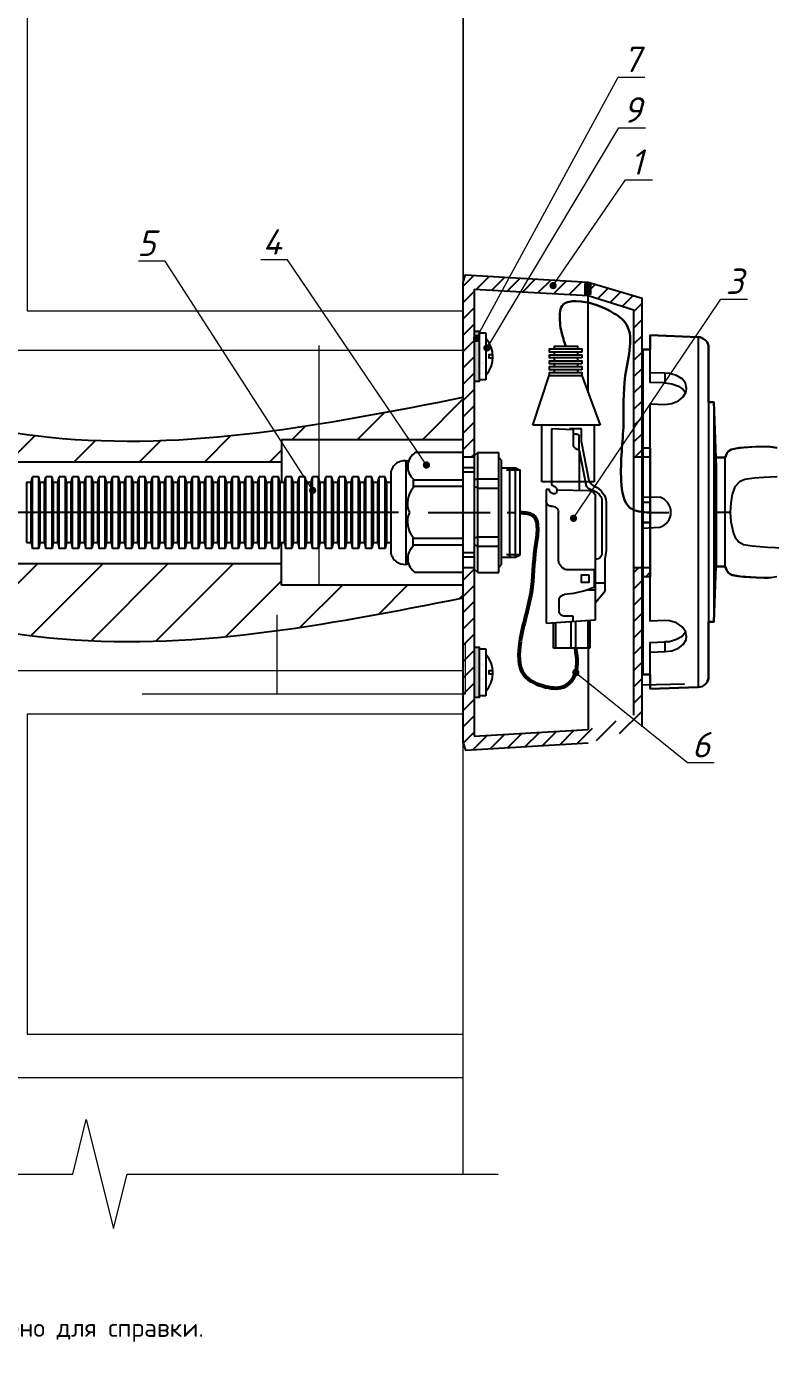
# Model space of a CAD drawing. Header units: millimetres. Extents: x -25459 to 1045457, y -66278 to 462905.
# Drawn here: x 831228 to 841458, y 1470 to 19969 of the extents above; entities that cross this region are included whole.
import ezdxf
from ezdxf import colors
from ezdxf.entities.mleader import LeaderData, LeaderLine
from ezdxf.math import Vec2, Vec3

# ---------------------------------------------------------------- set-up
doc = ezdxf.new("R2010")
doc.units = ezdxf.units.MM
doc.linetypes.add('K5LT_BASIC', pattern=[0])
doc.linetypes.add('K5LT_THIN_INCLUDED_TO_HATCHING', pattern=[0])
doc.layers.add('PDF _Геометрия', color=7, linetype='Continuous')
doc.styles.add('ISOCPEUR', font='isocpeui.ttf', dxfattribs={"height": 250})
doc.styles.add('KOSTY_STYLE', font='isocpeur.ttf')
doc.styles.add('ГОСТ', font='isocpeui.ttf', dxfattribs={"height": 3})
doc.dimstyles.new('ГОСТ', dxfattribs={"dimtxt": 2.5, "dimasz": 2.5, "dimexe": 1.25, "dimexo": 0, "dimgap": 1, "dimtad": 1, "dimtxsty": 'ГОСТ', "dimblk": 'ARCHTICK', "dimcen": 2.5, "dimaunit": 1, "dimadec": 3, "dimazin": 0, "dimtfac": 1, "dimtmove": 0, "dimatfit": 3, "dimldrblk": 'DOTSMALL', "dimfxl": 1, "dimlwd": 13, "dimlwe": 13, "dimarcsym": 0})
pattern_1 = [(45, (733315, 189322.04), (-449.0128, 449.0128), [])]
pattern_2 = [(45, (821772.57, 13291.06), (-112.2532, 112.2532), [])]

# ---------------------------------------------------------------- blocks, each defined once
blk = doc.blocks.new('кирпичная стена')
at = {"linetype": 'K5LT_BASIC', "lineweight": 18}
for p, q in [((130, 309.24), (130, -7.84)), ((130, 95.24), (130, 263.87)), ((130, 95.24), (130, 263.87)), ((130, 107.24), (130, 195.24)), ((130, 106.16), (130, 194.16)), ((250, 194.16), (250, 106.16)), ((250, 106.16), (130, 106.16)), ((130, 7.24), (130, 95.24)), ((130, 95.24), (380, 95.24)), ((130, 78.08), (130, 95.24)), ((130, 6.16), (130, 94.16)), ((130, 7.24), (130, 15.43)), ((130, -6.76), (130, 7.24)), ((130, -6.76), (130, 7.24)), ((380, 7.24), (130, 7.24)), ((130, -131.23), (130, -4.76)), ((130, -4.76), (250, -4.76)), ((250, -4.76), (250, -92.76)), ((250, -92.76), (130, -92.76)), ((130, -131.23), (130, -104.76)), ((130, -104.76), (380, -104.76))]:
    blk.add_line(p, q, dxfattribs=at)
at = {"linetype": 'K5LT_THIN_INCLUDED_TO_HATCHING', "lineweight": 9}
for p, q in [((233.75, -116.23), (226.25, -146.23)), ((237.5, -131.23), (233.75, -116.23)), ((222.5, -131.23), (120.39, -131.23)), ((226.25, -146.23), (222.5, -131.23)), ((405, -131.23), (237.5, -131.23))]:
    blk.add_line(p, q, dxfattribs=at)
blk = doc.blocks.new('_ARCHTICK')
at = {"color": 0, "linetype": 'ByBlock', "const_width": 0.15}
blk.add_lwpolyline([(-0.5, -0.5), (0.5, 0.5)], dxfattribs=at)
blk = doc.blocks.new('*D35')
at = {"color": 0, "lineweight": 13, "transparency": 16777216}
for p, q in [((835251, 14291), (835251, 15586)), ((835945, 14291), (835249, 14291)), ((835251, 12291), (835251, 14291)), ((835945, 12291), (835249, 12291))]:
    blk.add_line(p, q, dxfattribs=at)
at = {"layer": 'Defpoints', "color": 0, "transparency": 16777216}
for p in [(835251, 14291), (835950, 14291), (835950, 12291)]:
    blk.add_point(p, dxfattribs=at)
at = {"color": 0, "lineweight": 13, "transparency": 16777216, "xscale": 3, "yscale": 3, "zscale": 3}
for p, rotation in [((835251, 14291), 90), ((835251, 12291), 270)]:
    blk.add_blockref('_ARCHTICK', p, dxfattribs=dict(at, rotation=rotation))
at = {"color": 0, "lineweight": 13, "transparency": 16777216, "insert": (835248, 15582), "char_height": 3, "attachment_point": 5, "rotation": 90, "style": 'ГОСТ'}
blk.add_mtext('%%C40', dxfattribs=at)
blk = doc.blocks.new('_DotSmall')
at = {"color": 0, "linetype": 'ByBlock', "const_width": 0.5}
blk.add_lwpolyline([(-0.0625, 0, 1), (0.0625, 0, 1)], format="xyb", close=True, dxfattribs=at)
blk = doc.blocks.new('PLUF-8P8C-S-C6-SH')
for p, q in [((-5.22, -3.35), (-5.22, 0.17)), ((-5.22, 0.17), (-1.96, 0.17)), ((-2.99, -0.13), (2.99, 0.13)), ((-1.96, 0.17), (-1.95, -0.08)), ((2.99, 0.13), (2.99, -15.25)), ((-7.35, -14.19), (-5.22, -3.35)), ((-4.61, -5.69), (-4.61, -1.81)), ((-3.87, -1.31), (-2.99, -1.31)), ((-2.99, -0.13), (-2.99, -4.34)), ((-4.61, -5.69), (-6.55, -15.67)), ((-4.61, -5.69), (-4.61, -16.77)), ((-9.14, -52.39), (-9.14, -18.46)), ((1.54, -16.61), (-7.41, -16.83)), ((3.53, -16.58), (4.51, -16.58)), ((4.51, -16.58), (4.51, -53.35)), ((-12.09, -33.28), (-12.09, -20)), ((-10.88, -19.21), (-10.88, -33.94)), ((3.08, -21.17), (3.43, -21.17)), ((1.08, -36.07), (1.08, -22.81)), ((-11.76, -35.74), (-12.09, -33.28)), ((-11.76, -42.29), (-11.76, -35.74)), ((-8.81, -43.39), (-8.81, -38.67)), ((-8.81, -38.67), (-1.15, -38.67)), ((-11.76, -44.43), (-11.76, -42.29)), ((-11.76, -42.29), (-9.14, -42.29)), ((-6.98, -44.17), (-9.14, -44.17)), ((-9.14, -47.65), (-11.76, -44.43)), ((0.86, -50.46), (0.86, -46.39)), ((-2.91, -52.82), (-2.91, -51.39)), ((-2.91, -51.39), (-0.41, -51.39)), ((4.51, -53.35), (-9.14, -52.39)), ((-7.53, -52.5), (-7.53, -60.21)), ((-7.04, -60.21), (-7.04, -52.53)), ((-3.68, -60.21), (-3.68, -52.77)), ((-2.42, -60.21), (-2.42, -52.86)), ((1.86, -60.21), (1.86, -53.16)), ((2.42, -60.21), (2.42, -53.2)), ((-7.53, -60.21), (2.42, -60.21))]:
    blk.add_line(p, q)
blk.add_lwpolyline([(-7.38, -40.12), (-5.2, -40.12), (-5.2, -42.06), (-7.38, -42.06)], close=True)
for centre, radius, start, end in [((-3.98, -1.95), 0.647, 80.1794, 167.487), ((-4.69, -3.95), 1.74, 272.5521, 347.1723), ((-9.88, -13.12), 2.75, 290.4558, 337.1486), ((-6.72, -20.63), 5.4, 114.0488, 173.3533), ((-7.6, -20.16), 3.41, 108.8318, 163.7983), ((-7.28, -18.71), 1.88, 94.0563, 172.4245), ((-10.2, -11.93), 5.22, 286.6306, 314.2676), ((2.84, -22.91), 1.76, 82.0236, 176.7722), ((2.64, -19.46), 1.88, 294.9072, 353.188), ((-9.14, -33.99), 1.74, 178.434, 269.8643), ((-1.85, -35.8), 2.95, 283.7153, 354.8713), ((0.92, -23.15), 22.46, 244.3431, 249.3992), ((3.51, -8.42), 37.26, 253.6375, 263.6653), ((-0.78, -47.34), 1.89, 29.9681, 84.5499), ((-0.57, -49.84), 1.56, 275.8047, 336.6577)]:
    blk.add_arc(centre, radius, start, end)
blk.add_spline([(2.99, -15.25), (2.33, -15.58), (1.91, -15.86), (1.73, -16.09), (1.59, -16.33), (1.55, -16.86), (1.61, -17.31), (1.83, -17.59), (2.21, -17.76), (2.44, -17.75), (2.95, -17.53), (3.45, -17.14), (3.52, -16.83), (3.53, -16.58)], degree=3)
blk = doc.blocks.new('_DOT')
at = {"color": 0, "linetype": 'ByBlock', "lineweight": -2}
blk.add_line((-0.5, 0), (-1, 0), dxfattribs=at)
at = {"color": 0, "linetype": 'ByBlock', "const_width": 0.5}
blk.add_lwpolyline([(-0.25, 0, 1), (0.25, 0, 1)], format="xyb", close=True, dxfattribs=at)
blk = doc.blocks.new('*D36')
at = {"color": 0, "lineweight": 13, "transparency": 16777216}
for p, q in [((834670, 11882), (834670, 10793)), ((837259, 11488), (837259, 10793)), ((834670, 10794), (832814, 10794)), ((837259, 10794), (834670, 10794))]:
    blk.add_line(p, q, dxfattribs=at)
at = {"layer": 'Defpoints', "color": 0, "transparency": 16777216}
for p in [(834670, 11887), (837259, 11493), (834670, 10794)]:
    blk.add_point(p, dxfattribs=at)
at = {"color": 0, "lineweight": 13, "transparency": 16777216, "xscale": 3, "yscale": 3, "zscale": 3, "rotation": 180}
blk.add_blockref('_ARCHTICK', (834670, 10794), dxfattribs=at)
at = {"color": 0, "lineweight": 13, "transparency": 16777216, "xscale": 3, "yscale": 3, "zscale": 3}
blk.add_blockref('_ARCHTICK', (837259, 10794), dxfattribs=at)
at = {"color": 0, "lineweight": 13, "transparency": 16777216, "insert": (832820, 10797), "char_height": 3, "attachment_point": 5, "style": 'ГОСТ'}
blk.add_mtext('min50', dxfattribs=at)
blk = doc.blocks.new('RV-3NCT2165 (2.8-12)')
at = {"layer": 'PDF _Геометрия', "lineweight": 25}
for points in [[(-349.1, 178.2), (-325, 182), (-289.4, 181.2), (-258, 179.3), (-244.1, 177.8), (-222.8, 173.5), (-215.4, 168.8), (-210.5, 162.8), (-205.8, 151.5), (-180.9, 151.5), (-174.5, 303.4), (-160.4, 303.4), (-160.4, 457.4), (-160.4, 459.4), (-156.1, 469.3), (-152.6, 473.7), (-144.4, 479), (-137, 482.2), (-131.3, 482.9), (0, 487.9), (0, 448.1), (20.6, 448.1), (20.6, -445.3), (0, -445.3), (0, -485), (-131.3, -480), (-137.2, -479.4), (-142.6, -477.9), (-148.1, -474.6), (-152, -471.3), (-156.1, -466.5), (-160.3, -456.1), (-160.4, -452.5), (-160.4, -300.5), (-174.6, -300.5), (-180, -148.5), (-205.8, -148.5), (-209.7, -158.4), (-213, -162.9), (-217.8, -167.8), (-223, -170.6), (-227.2, -171.9), (-240.5, -174.9), (-256.2, -176.3), (-274.1, -177.3), (-312.9, -179.9), (-325, -179.9), (-332.9, -178.5)], [(-131.3, 482.9), (-131.3, 480.8), (-131.3, 475.8), (-131.3, 466.6), (-131.3, 454.5), (-131.3, 438.9), (-131.3, 419.7), (-131.3, 397.7), (-131.3, 372.2), (-131.3, 344.5), (-131.3, 314.7), (-131.3, 282.1), (-131.3, 247.3), (-131.3, 210.4), (-131.3, 172.8), (-131.3, 133.1), (-131.3, 92.6), (-131.3, 52.2), (-131.3, 10.3), (-131.3, -30.9), (-131.3, -72), (-131.3, -112.5), (-131.3, -152.9), (-131.3, -191.2), (-131.3, -228.8), (-131.3, -264.3), (-131.3, -297.7), (-131.3, -328.9), (-131.3, -358), (-131.3, -384.2), (-131.3, -407.7), (-131.3, -428.2), (-131.3, -445.3), (-131.3, -458.8), (-131.3, -469.4), (-131.3, -476.5), (-131.3, -480)], [(0, 28), (20.6, 28), (20.6, 67.8), (20.6, 107.5), (20.6, 146.5), (20.6, 184.2), (20.6, 220.3), (20.6, 255.1), (20.6, 287), (20.6, 316.8), (20.6, 344.5), (20.6, 368.6), (20.6, 390.6), (20.6, 409.1), (20.6, 424), (20.6, 435.3), (20.6, 443.8), (20.6, 448.1), (0, 448.1), (20.6, 448.1)], [(20.6, 448.1), (20.6, 448.1)], [(-39.7, 383.5), (-39.7, 357.3), (-59.6, 354.4), (-77.3, 348.1), (-90.8, 338.1), (-96.5, 328.9)], [(-39.7, 357.3), (0, 358), (0, 384.2)], [(-160.4, 303.4), (-174.6, 303.4), (-180.9, 125.2), (-180.9, 123.1), (-180.9, 117.4), (-180.9, 107.5), (-180.9, 94.7), (-180.9, 79.1), (-180.9, 60.7), (-180.9, 40.1), (-180.9, 18.8), (-180.9, 6)], [(-174.6, 303.4), (-174.6, 301.2), (-174.6, 295.5), (-174.6, 287), (-174.6, 275), (-174.6, 259.4), (-174.6, 240.9), (-174.6, 219.6), (-174.6, 196.2), (-174.6, 170), (-174.6, 142.3), (-174.6, 112.5), (-174.6, 81.2), (-174.6, 49.3), (-174.6, 16.7), (-174.6, -16), (-174.6, -48.6), (-174.6, -79.8), (-174.6, -111), (-174.6, -140.9), (-174.6, -168.5), (-174.6, -194.8), (-174.6, -218.2), (-174.6, -239.5), (-174.6, -257.9), (-174.6, -272.8), (-174.6, -284.9), (-174.6, -293.4), (-174.6, -298.4), (-174.6, -300.5)], [(-349.1, 98.3), (-312.2, 96.2), (-286, 94.7), (-260.4, 91.2), (-245.5, 84.8), (-232.8, 70.6), (-225.7, 50.7), (-221.4, 26.6), (-220, 1.1), (-221.4, -25.9), (-228.5, -57.8), (-233.5, -68.5), (-243.4, -80.5), (-256.9, -87.6), (-280.3, -91.2), (-322.9, -94.7), (-366.9, -96.8)], [(-261.1, 179.2), (-244.1, 177.8), (-222.8, 173.5), (-215.7, 169.2), (-210, 162.2), (-205.8, 151.5), (-211.5, 164.3), (-217.8, 170.7), (-225.7, 174.2), (-240.6, 177.1), (-256.2, 179.2), (-290.9, 181.3), (-325, 182), (-348.4, 178.5)], [(-205.8, -148.7), (-180.9, -148.7), (-180.9, -146.5), (-180.9, -137.3), (-180.9, -106.8), (-180.9, -72), (-180.9, -56.4), (-180.9, -39.4), (-180.9, -8.9), (-180.9, 1.1), (-205.8, 1.1), (-205.8, 34.4), (-205.8, 62.1), (-205.8, 89.8), (-205.8, 126), (-205.8, 142.3), (-205.8, 150.1), (-205.8, 151.5)], [(-180.9, 1.1), (-180.9, 18.1), (-180.9, 33.7), (-180.9, 40.8), (-180.9, 47.2), (-180.9, 54.3), (-180.9, 57.1), (-180.9, 60.7), (-180.9, 66.3), (-180.9, 72), (-180.9, 77.7), (-180.9, 83.4), (-180.9, 86.2), (-180.9, 91.2), (-180.9, 96.9), (-180.9, 101.8), (-180.9, 107.5), (-180.9, 112.5), (-180.9, 113.9), (-180.9, 116.7), (-180.9, 121.7), (-180.9, 124.5), (-180.9, 129.5), (-180.9, 134.5), (-180.9, 137.3), (-180.9, 141.6), (-180.9, 145.8), (-180.9, 148.7), (-180.9, 151.5)], [(-180.9, -124.5), (-180.9, -148.7), (-205.8, -148.7), (-211.5, -161.4), (-217.8, -167.8), (-225.7, -172.1), (-240.6, -174.9), (-256.2, -176.3), (-290.9, -178.5), (-325, -179.9), (-348.4, -175.6)], [(-334.2, -178.5), (-312.9, -179.9), (-291.6, -178.5), (-248.4, -175.6), (-232.8, -173.5), (-220.7, -169.9), (-214.3, -165), (-209.3, -157.9), (-205.8, -148.7), (-205.8, -146.5), (-205.8, -137.3), (-205.8, -106.8), (-205.8, -72.7), (-205.8, -57.1), (-205.8, -40.1), (-205.8, -9.6), (-205.8, 1.1), (-212.9, 1.1), (-220, 1.1)], [(-180.9, 5.3), (-180.9, -6.7), (-180.9, -16.7), (-180.9, -38), (-180.9, -58.5), (-180.9, -77), (-180.9, -92.6), (-180.9, -105.4), (-180.9, -115.3), (-180.9, -121), (-180.9, -122.4), (-174.6, -300.5), (-160.4, -300.5)], [(0, -445.3), (20.6, -445.3), (20.6, -441), (20.6, -433.2), (20.6, -421.9), (20.6, -407), (20.6, -389.2), (20.6, -367.2), (20.6, -343.1), (20.6, -316.1), (20.6, -286.3), (20.6, -253.7), (20.6, -219.6), (20.6, -183.4), (20.6, -145.8), (20.6, -107.5), (20.6, -67.8), (20.6, -27.3), (0, -27.3), (20.6, -27.3), (20.6, -25.2), (20.6, -19.5), (20.6, -10.3), (20.6, 0.4), (20.6, 11), (20.6, 20.2), (20.6, 25.9), (20.6, 28)], [(20.6, -27.3), (20.6, -27.3)], [(-97.2, -326.8), (-97.2, -328.9), (-87.3, -341), (-72.4, -349.5), (-53.2, -355.1), (-39.7, -355.9), (-39.7, -382.1)], [(0, -383.5), (0, -357.3), (-39.7, -355.9)]]:
    blk.add_lwpolyline(points, dxfattribs=at)
for points in [[(-131.3, -480), (0, -485), (0, -484.3), (0, -480.8), (0, -473.7), (0, -462.3), (0, -447.4), (0, -429.7), (0, -407.7), (0, -383.5), (-39.7, -382.1), (-59.6, -380), (-77.3, -372.9), (-90.8, -362.9), (-98.6, -350.2), (-100, -341), (-97.2, -326.8), (-87.3, -314), (-72.4, -303.3), (-53.2, -297.7), (-39.7, -297), (0, -298.4), (0, -263.6), (0, -226), (0, -187.7), (0, -147.2), (0, -106.1), (0, -64.2), (0, -21.6), (0, 21.6), (0, 64.2), (0, 106.1), (0, 148), (0, 187.7), (0, 226.7), (0, 263.6), (0, 299.1), (-39.7, 297.7), (-59.6, 299.8), (-77.3, 306.9), (-90.8, 318.3), (-98.6, 332.5), (-100, 341.7), (-97.2, 355.9), (-87.3, 367.9), (-72.4, 377.2), (-53.2, 382.1), (-39.7, 383.5), (0, 384.2), (0, 409.1), (0, 431.1), (0, 449.5), (0, 464.4), (0, 475.8), (0, 482.9), (0, 487.1), (0, 487.8), (-131.3, 482.9), (-137.7, 482.2), (-142.6, 480), (-147.6, 477.2), (-152.6, 473.7), (-156.1, 469.4), (-158.2, 464.4), (-160.4, 458.8), (-160.4, 453.1), (-160.4, 450.9), (-160.4, 445.3), (-160.4, 436.7), (-160.4, 424.7), (-160.4, 409.1), (-160.4, 389.9), (-160.4, 367.9), (-160.4, 343.8), (-160.4, 316.1), (-160.4, 286.3), (-160.4, 254.4), (-160.4, 220.3), (-160.4, 184.8), (-160.4, 147.2), (-160.4, 108.9), (-160.4, 69.9), (-160.4, 30.2), (-160.4, -9.6), (-160.4, -49.3), (-160.4, -89), (-160.4, -128.1), (-160.4, -165.7), (-160.4, -201.9), (-160.4, -236.7), (-160.4, -270), (-160.4, -300.5), (-160.4, -328.9), (-160.4, -355.1), (-160.4, -377.8), (-160.4, -398.4), (-160.4, -415.5), (-160.4, -428.9), (-160.4, -439.6), (-160.4, -446.7), (-160.4, -449.5), (-160.4, -450.2), (-160.4, -455.9), (-158.2, -461.6), (-156.1, -466.6), (-152.6, -470.8), (-147.6, -475.1), (-142.6, -477.9), (-137.7, -479.3)], [(-180.9, 151.5), (-193.7, 151.5), (-205.8, 151.5)]]:
    blk.add_lwpolyline(points, close=True, dxfattribs=at)

msp = doc.modelspace()

# ---------------------------------------------------------------- hatches: boundary and pattern name
h = msp.add_hatch()
h.set_pattern_fill('ANSI31', color=256, scale=50)
h.set_pattern_definition(pattern_2)
h.paths.add_polyline_path([(837233.555, 16459.999), (837267.267, 16561.135), (838952.871, 16459.999), (839694.538, 16240.204), (839694.538, 14177.184), (839808.889, 14177.184), (839808.889, 14050.672), (839581.18, 14050.672), (839581.18, 16078.398), (838952.871, 16276.357), (837384.825, 16364.45), (837384.825, 14050.672), (837233.555, 14050.672)])
h = msp.add_hatch(color=256)
h.dxf.hatch_style = 1
h.paths.add_polyline_path([(838988.464, 16432.985), (838908.426, 16432.985), (838908.426, 16299.292), (838988.464, 16299.292)])
h = msp.add_hatch(color=256)
h.dxf.hatch_style = 1
h.paths.add_polyline_path([(837457.416, 15095.452), (837384.825, 15095.452), (837384.825, 15780.523), (837457.416, 15780.523)])
h = msp.add_hatch()
h.set_pattern_fill('ANSI31', color=256, scale=200)
h.set_pattern_definition(pattern_1)
edge = h.paths.add_edge_path()
edge.add_spline(control_points=[(837233.555, 14875.53), (835338.671, 14503.618), (831791.236, 13807.357), (827566.517, 15330.694), (825346.716, 14624.768), (824733.555, 14429.774)], knot_values=[0, 0, 0, 0, 57.222456367, 107.126832094, 126.172454205, 126.172454205, 126.172454205, 126.172454205], degree=3, periodic=0)
edge.add_line((824733.555, 14429.774), (824733.555, 13983.959))
edge.add_line((824733.555, 13983.959), (834733.555, 13983.959))
edge.add_line((834733.555, 13983.959), (834733.555, 14291.06))
edge.add_line((834733.555, 14291.06), (837233.555, 14291.06))
edge.add_line((837233.555, 14291.06), (837233.555, 14875.53))
h = msp.add_hatch()
h.set_pattern_fill('ANSI31', color=256, scale=200)
h.set_pattern_definition(pattern_1)
edge = h.paths.add_edge_path()
edge.add_line((834733.555, 12584.739), (824733.555, 12584.739))
edge.add_line((824733.555, 12584.739), (824733.555, 11671.96))
edge.add_spline(control_points=[(824733.555, 11671.96), (825346.716, 11866.954), (827566.517, 12572.88), (831791.236, 11049.543), (835338.671, 11745.804), (837233.555, 12117.716)], knot_values=[0, 0, 0, 0, 19.045622111, 68.949997839, 126.172454205, 126.172454205, 126.172454205, 126.172454205], degree=3, periodic=0)
edge.add_line((837233.555, 12117.716), (837233.555, 12291.06))
edge.add_line((837233.555, 12291.06), (834733.555, 12291.06))
edge.add_line((834733.555, 12291.06), (834733.555, 12584.739))
h = msp.add_hatch()
h.set_pattern_fill('ANSI31', color=256, scale=50)
h.set_pattern_definition(pattern_2)
h.paths.add_polyline_path([(837233.555, 12531.449), (837384.825, 12531.449), (837384.825, 10217.671), (838952.871, 10305.764), (839581.18, 10503.722), (839581.18, 12531.449), (839808.889, 12531.449), (839808.889, 12404.936), (839694.538, 12404.936), (839694.538, 10341.917), (838952.871, 10122.122), (837267.267, 10020.986), (837233.555, 10122.122)])
h = msp.add_hatch(color=256)
h.dxf.hatch_style = 1
h.paths.add_polyline_path([(837457.416, 10751.588), (837384.825, 10751.588), (837384.825, 11436.659), (837457.416, 11436.659)])

# ---------------------------------------------------------------- linework, layer by layer
at = {"color": 0}
for p, q in [((837233.555, 10122.122), (837233.555, 16459.999)), ((838952.871, 14938.546), (838952.871, 16276.357)), ((838952.871, 11424.216), (838952.871, 10305.764))]:
    msp.add_line(p, q, dxfattribs=at)
for p, q in [((837384.825, 16364.45), (838952.871, 16276.357)), ((837384.825, 16364.45), (837384.825, 10217.671)), ((838952.871, 16459.999), (839694.538, 16240.204)), ((838952.871, 16276.357), (838952.871, 16459.999)), ((838952.871, 16276.357), (839581.18, 16078.398)), ((839694.538, 10341.917), (839694.538, 16240.204)), ((839581.18, 10503.722), (839581.18, 16078.398)), ((837457.416, 15762.243), (837546.303, 15762.243)), ((837546.303, 15762.243), (837546.303, 15115.645)), ((837505.81, 15544.059), (837505.81, 15544.059)), ((837505.81, 15524.984), (837505.81, 15524.984)), ((837505.81, 15357.738), (837505.81, 15357.738)), ((837505.81, 15340.909), (837505.81, 15340.909)), ((838192.6, 14493.185), (838417.272, 15173.506)), ((838417.272, 15173.506), (838864.611, 15173.506)), ((838864.611, 15173.506), (839120.165, 14493.185)), ((837546.303, 15115.645), (837457.416, 15115.645)), ((839120.165, 14493.185), (838192.6, 14493.185)), ((838313.973, 13712.312), (838313.973, 14493.185)), ((839036.675, 14493.185), (839036.675, 13712.312)), ((837233.555, 14291.06), (834733.555, 14291.06)), ((834733.555, 14291.06), (834733.555, 13703.083)), ((837233.555, 14116.06), (836574.406, 14116.06)), ((837233.555, 12466.06), (837233.555, 14116.06)), ((837434.761, 14116.06), (837384.825, 14071.421)), ((837434.761, 12466.06), (837434.761, 14116.06)), ((837434.761, 14116.06), (837722.214, 14116.06)), ((837722.214, 12466.06), (837722.214, 14116.06)), ((834733.555, 13983.959), (824733.555, 13983.959)), ((836448.626, 12578.632), (836448.626, 14003.489)), ((837384.825, 14050.672), (837233.555, 14050.672)), ((837384.825, 13906.45), (837233.555, 13906.45)), ((837722.214, 14047.789), (837761.253, 14006.454)), ((837761.253, 12575.667), (837761.253, 14006.454)), ((837761.253, 13904.636), (837953.042, 13904.636)), ((837874.304, 12677.485), (837874.304, 13904.636)), ((837953.042, 12677.485), (837953.042, 13904.636)), ((837953.042, 13904.636), (838015.36, 13873.782)), ((839808.889, 14050.672), (839581.18, 14050.672)), ((831289.185, 13703.083), (831305.088, 13783.56)), ((831390.748, 13783.56), (831305.088, 13783.56)), ((831305.088, 12798.56), (831305.088, 13783.56)), ((831406.651, 13703.083), (831390.748, 13783.56)), ((831390.748, 12798.56), (831390.748, 13783.56)), ((831472.629, 13703.083), (831488.532, 13783.56)), ((831574.192, 13783.56), (831488.532, 13783.56)), ((831488.532, 12798.56), (831488.532, 13783.56)), ((831590.095, 13703.083), (831574.192, 13783.56)), ((831574.192, 12798.56), (831574.192, 13783.56)), ((831656.074, 13703.083), (831671.977, 13783.56)), ((831757.637, 13783.56), (831671.977, 13783.56)), ((831671.977, 12798.56), (831671.977, 13783.56)), ((831773.54, 13703.083), (831757.637, 13783.56)), ((831757.637, 12798.56), (831757.637, 13783.56)), ((831839.519, 13703.083), (831855.422, 13783.56)), ((831941.082, 13783.56), (831855.422, 13783.56)), ((831855.422, 12798.56), (831855.422, 13783.56)), ((831956.985, 13703.083), (831941.082, 13783.56)), ((831941.082, 12798.56), (831941.082, 13783.56)), ((832022.963, 13703.083), (832038.866, 13783.56)), ((832124.526, 13783.56), (832038.866, 13783.56)), ((832038.866, 12798.56), (832038.866, 13783.56)), ((832140.429, 13703.083), (832124.526, 13783.56)), ((832124.526, 12798.56), (832124.526, 13783.56)), ((832206.408, 13703.083), (832222.311, 13783.56)), ((832307.971, 13783.56), (832222.311, 13783.56)), ((832222.311, 12798.56), (832222.311, 13783.56)), ((832323.874, 13703.083), (832307.971, 13783.56)), ((832307.971, 12798.56), (832307.971, 13783.56)), ((832389.852, 13703.083), (832405.755, 13783.56)), ((832491.416, 13783.56), (832405.755, 13783.56)), ((832405.755, 12798.56), (832405.755, 13783.56)), ((832507.318, 13703.083), (832491.416, 13783.56)), ((832491.416, 12798.56), (832491.416, 13783.56)), ((832573.297, 13703.083), (832589.2, 13783.56)), ((832674.86, 13783.56), (832589.2, 13783.56)), ((832589.2, 12798.56), (832589.2, 13783.56)), ((832690.763, 13703.083), (832674.86, 13783.56)), ((832674.86, 12798.56), (832674.86, 13783.56)), ((832756.742, 13703.083), (832772.645, 13783.56)), ((832858.305, 13783.56), (832772.645, 13783.56)), ((832772.645, 12798.56), (832772.645, 13783.56)), ((832874.208, 13703.083), (832858.305, 13783.56)), ((832858.305, 12798.56), (832858.305, 13783.56)), ((832940.186, 13703.083), (832956.089, 13783.56)), ((833041.749, 13783.56), (832956.089, 13783.56)), ((832956.089, 12798.56), (832956.089, 13783.56)), ((833057.652, 13703.083), (833041.749, 13783.56)), ((833041.749, 12798.56), (833041.749, 13783.56)), ((833123.631, 13703.083), (833139.534, 13783.56)), ((833225.194, 13783.56), (833139.534, 13783.56)), ((833139.534, 12798.56), (833139.534, 13783.56)), ((833241.097, 13703.083), (833225.194, 13783.56)), ((833225.194, 12798.56), (833225.194, 13783.56)), ((833307.076, 13703.083), (833322.978, 13783.56)), ((833408.639, 13783.56), (833322.978, 13783.56)), ((833322.978, 12798.56), (833322.978, 13783.56)), ((833424.542, 13703.083), (833408.639, 13783.56)), ((833408.639, 12798.56), (833408.639, 13783.56)), ((833490.52, 13703.083), (833506.423, 13783.56)), ((833592.083, 13783.56), (833506.423, 13783.56)), ((833506.423, 12798.56), (833506.423, 13783.56)), ((833607.986, 13703.083), (833592.083, 13783.56)), ((833592.083, 12798.56), (833592.083, 13783.56)), ((833673.965, 13703.083), (833689.868, 13783.56)), ((833775.528, 13783.56), (833689.868, 13783.56)), ((833689.868, 12798.56), (833689.868, 13783.56)), ((833791.431, 13703.083), (833775.528, 13783.56)), ((833775.528, 12798.56), (833775.528, 13783.56)), ((833857.409, 13703.083), (833873.312, 13783.56)), ((833958.972, 13783.56), (833873.312, 13783.56)), ((833873.312, 12798.56), (833873.312, 13783.56)), ((833974.875, 13703.083), (833958.972, 13783.56)), ((833958.972, 12798.56), (833958.972, 13783.56)), ((834040.854, 13703.083), (834056.757, 13783.56)), ((834142.417, 13783.56), (834056.757, 13783.56)), ((834056.757, 12798.56), (834056.757, 13783.56)), ((834158.32, 13703.083), (834142.417, 13783.56)), ((834142.417, 12798.56), (834142.417, 13783.56)), ((834224.299, 13703.083), (834240.202, 13783.56)), ((834325.862, 13783.56), (834240.202, 13783.56)), ((834240.202, 12798.56), (834240.202, 13783.56)), ((834341.765, 13703.083), (834325.862, 13783.56)), ((834325.862, 12798.56), (834325.862, 13783.56)), ((834407.743, 13703.083), (834423.646, 13783.56)), ((834509.306, 13783.56), (834423.646, 13783.56)), ((834423.646, 12798.56), (834423.646, 13783.56)), ((834525.209, 13703.083), (834509.306, 13783.56)), ((834509.306, 12798.56), (834509.306, 13783.56)), ((834591.188, 13703.083), (834607.091, 13783.56)), ((834692.751, 13783.56), (834607.091, 13783.56)), ((834607.091, 12798.56), (834607.091, 13783.56)), ((834708.654, 13703.083), (834692.751, 13783.56)), ((834692.751, 12798.56), (834692.751, 13783.56)), ((834774.632, 13703.083), (834790.535, 13783.56)), ((834876.196, 13783.56), (834790.535, 13783.56)), ((834790.535, 12798.56), (834790.535, 13783.56)), ((834892.099, 13703.083), (834876.196, 13783.56)), ((834876.196, 12798.56), (834876.196, 13783.56)), ((834958.077, 13703.083), (834973.98, 13783.56)), ((835059.64, 13783.56), (834973.98, 13783.56)), ((834973.98, 12798.56), (834973.98, 13783.56)), ((835075.543, 13703.083), (835059.64, 13783.56)), ((835059.64, 12798.56), (835059.64, 13783.56)), ((835141.522, 13703.083), (835157.425, 13783.56)), ((835243.085, 13783.56), (835157.425, 13783.56)), ((835157.425, 12798.56), (835157.425, 13783.56)), ((835258.988, 13703.083), (835243.085, 13783.56)), ((835243.085, 12798.56), (835243.085, 13783.56)), ((835324.966, 13703.083), (835340.869, 13783.56)), ((835426.529, 13783.56), (835340.869, 13783.56)), ((835340.869, 12798.56), (835340.869, 13783.56)), ((835442.432, 13703.083), (835426.529, 13783.56)), ((835426.529, 12798.56), (835426.529, 13783.56)), ((835508.411, 13703.083), (835524.314, 13783.56)), ((835609.974, 13783.56), (835524.314, 13783.56)), ((835524.314, 12798.56), (835524.314, 13783.56)), ((835625.877, 13703.083), (835609.974, 13783.56)), ((835609.974, 12798.56), (835609.974, 13783.56)), ((835691.856, 13703.083), (835707.758, 13783.56)), ((835793.419, 13783.56), (835707.758, 13783.56)), ((835707.758, 12798.56), (835707.758, 13783.56)), ((835809.322, 13703.083), (835793.419, 13783.56)), ((835793.419, 12798.56), (835793.419, 13783.56)), ((835875.3, 13703.083), (835891.203, 13783.56)), ((835976.863, 13783.56), (835891.203, 13783.56)), ((835891.203, 12798.56), (835891.203, 13783.56)), ((835992.766, 13703.083), (835976.863, 13783.56)), ((835976.863, 12798.56), (835976.863, 13783.56)), ((836058.745, 13703.083), (836074.648, 13783.56)), ((836160.308, 13783.56), (836074.648, 13783.56)), ((836074.648, 12798.56), (836074.648, 13783.56)), ((836176.211, 13703.083), (836160.308, 13783.56)), ((836160.308, 12798.56), (836160.308, 13783.56)), ((836242.189, 12720.075), (836242.189, 13862.046)), ((836545.794, 13753.906), (836545.794, 13631.084)), ((837233.555, 13738.127), (836545.794, 13738.127)), ((837384.825, 13845.341), (837233.555, 13845.341)), ((837434.761, 13755.136), (837384.825, 13738.127)), ((837434.761, 13755.136), (837722.214, 13755.136)), ((838015.36, 13873.782), (837830.097, 13873.782)), ((838015.36, 12708.338), (838015.36, 13873.782)), ((839036.675, 13712.312), (838313.973, 13712.312)), ((837233.555, 13646.871), (836545.794, 13646.871)), ((837434.761, 13627.189), (837384.825, 13646.871)), ((837434.761, 13627.189), (837722.214, 13627.189)), ((839694.538, 13508.985), (839941.261, 13500.623)), ((836343.063, 13291.06), (824146.865, 13291.06)), ((836545.794, 12828.215), (836545.794, 12951.037)), ((837434.761, 12954.932), (837384.825, 12935.25)), ((837434.761, 12954.932), (837722.214, 12954.932)), ((839694.538, 13077.337), (839941.261, 13088.93)), ((831289.185, 12879.038), (831305.088, 12798.56)), ((831390.748, 12798.56), (831305.088, 12798.56)), ((831406.651, 12879.038), (831390.748, 12798.56)), ((831472.629, 12879.038), (831488.532, 12798.56)), ((831574.192, 12798.56), (831488.532, 12798.56)), ((831590.095, 12879.038), (831574.192, 12798.56)), ((831656.074, 12879.038), (831671.977, 12798.56)), ((831757.637, 12798.56), (831671.977, 12798.56)), ((831773.54, 12879.038), (831757.637, 12798.56)), ((831839.519, 12879.038), (831855.422, 12798.56)), ((831941.082, 12798.56), (831855.422, 12798.56)), ((831956.985, 12879.038), (831941.082, 12798.56)), ((832022.963, 12879.038), (832038.866, 12798.56)), ((832124.526, 12798.56), (832038.866, 12798.56)), ((832140.429, 12879.038), (832124.526, 12798.56)), ((832206.408, 12879.038), (832222.311, 12798.56)), ((832307.971, 12798.56), (832222.311, 12798.56)), ((832323.874, 12879.038), (832307.971, 12798.56)), ((832389.852, 12879.038), (832405.755, 12798.56)), ((832491.416, 12798.56), (832405.755, 12798.56)), ((832507.318, 12879.038), (832491.416, 12798.56)), ((832573.297, 12879.038), (832589.2, 12798.56)), ((832674.86, 12798.56), (832589.2, 12798.56)), ((832690.763, 12879.038), (832674.86, 12798.56)), ((832756.742, 12879.038), (832772.645, 12798.56)), ((832858.305, 12798.56), (832772.645, 12798.56)), ((832874.208, 12879.038), (832858.305, 12798.56)), ((832940.186, 12879.038), (832956.089, 12798.56)), ((833041.749, 12798.56), (832956.089, 12798.56)), ((833057.652, 12879.038), (833041.749, 12798.56)), ((833123.631, 12879.038), (833139.534, 12798.56)), ((833225.194, 12798.56), (833139.534, 12798.56)), ((833241.097, 12879.038), (833225.194, 12798.56)), ((833307.076, 12879.038), (833322.978, 12798.56)), ((833408.639, 12798.56), (833322.978, 12798.56)), ((833424.542, 12879.038), (833408.639, 12798.56)), ((833490.52, 12879.038), (833506.423, 12798.56)), ((833592.083, 12798.56), (833506.423, 12798.56)), ((833607.986, 12879.038), (833592.083, 12798.56)), ((833673.965, 12879.038), (833689.868, 12798.56)), ((833775.528, 12798.56), (833689.868, 12798.56)), ((833791.431, 12879.038), (833775.528, 12798.56)), ((833857.409, 12879.038), (833873.312, 12798.56)), ((833958.972, 12798.56), (833873.312, 12798.56)), ((833974.875, 12879.038), (833958.972, 12798.56)), ((834040.854, 12879.038), (834056.757, 12798.56)), ((834142.417, 12798.56), (834056.757, 12798.56)), ((834158.32, 12879.038), (834142.417, 12798.56)), ((834224.299, 12879.038), (834240.202, 12798.56)), ((834325.862, 12798.56), (834240.202, 12798.56)), ((834341.765, 12879.038), (834325.862, 12798.56)), ((834407.743, 12879.038), (834423.646, 12798.56)), ((834509.306, 12798.56), (834423.646, 12798.56)), ((834525.209, 12879.038), (834509.306, 12798.56)), ((834591.188, 12879.038), (834607.091, 12798.56)), ((834692.751, 12798.56), (834607.091, 12798.56)), ((834708.654, 12879.038), (834692.751, 12798.56)), ((834733.555, 12291.06), (834733.555, 12879.038)), ((834774.632, 12879.038), (834790.535, 12798.56)), ((834876.196, 12798.56), (834790.535, 12798.56)), ((834892.099, 12879.038), (834876.196, 12798.56)), ((834958.077, 12879.038), (834973.98, 12798.56)), ((835059.64, 12798.56), (834973.98, 12798.56)), ((835075.543, 12879.038), (835059.64, 12798.56)), ((835141.522, 12879.038), (835157.425, 12798.56)), ((835243.085, 12798.56), (835157.425, 12798.56)), ((835258.988, 12879.038), (835243.085, 12798.56)), ((835324.966, 12879.038), (835340.869, 12798.56)), ((835426.529, 12798.56), (835340.869, 12798.56)), ((835442.432, 12879.038), (835426.529, 12798.56)), ((835508.411, 12879.038), (835524.314, 12798.56)), ((835609.974, 12798.56), (835524.314, 12798.56)), ((835625.877, 12879.038), (835609.974, 12798.56)), ((835691.856, 12879.038), (835707.758, 12798.56)), ((835793.419, 12798.56), (835707.758, 12798.56)), ((835809.322, 12879.038), (835793.419, 12798.56)), ((835875.3, 12879.038), (835891.203, 12798.56)), ((835976.863, 12798.56), (835891.203, 12798.56)), ((835992.766, 12879.038), (835976.863, 12798.56)), ((836058.745, 12879.038), (836074.648, 12798.56)), ((836160.308, 12798.56), (836074.648, 12798.56)), ((836176.211, 12879.038), (836160.308, 12798.56)), ((837233.555, 12935.25), (836545.794, 12935.25)), ((837233.555, 12843.993), (836545.794, 12843.993)), ((837434.761, 12826.985), (837384.825, 12843.993)), ((837434.761, 12826.985), (837722.214, 12826.985)), ((834733.555, 12584.739), (824733.555, 12584.739)), ((837384.825, 12736.78), (837233.555, 12736.78)), ((837384.825, 12675.671), (837233.555, 12675.671)), ((837761.253, 12677.485), (837953.042, 12677.485)), ((838015.36, 12708.338), (837830.097, 12708.338)), ((837953.042, 12677.485), (838015.36, 12708.338)), ((837233.555, 12466.06), (836574.406, 12466.06)), ((837384.825, 12531.449), (837233.555, 12531.449)), ((837434.761, 12466.06), (837384.825, 12510.7)), ((837434.761, 12466.06), (837722.214, 12466.06)), ((837722.214, 12534.332), (837761.253, 12575.667)), ((839808.889, 12531.449), (839581.18, 12531.449)), ((837233.555, 12291.06), (834733.555, 12291.06)), ((837457.416, 11418.379), (837546.303, 11418.379)), ((837546.303, 11418.379), (837546.303, 10771.782)), ((837505.81, 11200.195), (837505.81, 11200.195)), ((837505.81, 11181.12), (837505.81, 11181.12)), ((837505.81, 11013.875), (837505.81, 11013.875)), ((837505.81, 10997.045), (837505.81, 10997.045)), ((839694.538, 10922.526), (840280.345, 10936.034)), ((837546.303, 10771.782), (837457.416, 10771.782)), ((837384.825, 10217.671), (838952.871, 10305.764))]:
    msp.add_line(p, q)
at = {"linetype": 'ByBlock'}
for p, q in [((839808.889, 14177.184), (839695.034, 14177.184)), ((839808.889, 14177.184), (839808.889, 12404.936)), ((839808.889, 12404.936), (839695.034, 12404.936))]:
    msp.add_line(p, q, dxfattribs=at)
for points in [[(838988.464, 16432.985), (838908.426, 16432.985), (838908.426, 16299.292), (838988.464, 16299.292)], [(838864.611, 15497.83), (838420.02, 15497.83), (838420.02, 15540.207), (838864.611, 15540.207)], [(838864.611, 15416.749), (838420.02, 15416.749), (838420.02, 15459.126), (838864.611, 15459.126)], [(838864.611, 15335.668), (838420.02, 15335.668), (838420.02, 15378.045), (838864.611, 15378.045)], [(838864.611, 15254.587), (838420.02, 15254.587), (838420.02, 15296.964), (838864.611, 15296.964)], [(831223.206, 12879.038), (831289.185, 12879.038), (831289.185, 13703.083), (831223.206, 13703.083)], [(831406.651, 12879.038), (831472.629, 12879.038), (831472.629, 13703.083), (831406.651, 13703.083)], [(831590.095, 12879.038), (831656.074, 12879.038), (831656.074, 13703.083), (831590.095, 13703.083)], [(831773.54, 12879.038), (831839.519, 12879.038), (831839.519, 13703.083), (831773.54, 13703.083)], [(831956.985, 12879.038), (832022.963, 12879.038), (832022.963, 13703.083), (831956.985, 13703.083)], [(832140.429, 12879.038), (832206.408, 12879.038), (832206.408, 13703.083), (832140.429, 13703.083)], [(832323.874, 12879.038), (832389.852, 12879.038), (832389.852, 13703.083), (832323.874, 13703.083)], [(832507.318, 12879.038), (832573.297, 12879.038), (832573.297, 13703.083), (832507.318, 13703.083)], [(832690.763, 12879.038), (832756.742, 12879.038), (832756.742, 13703.083), (832690.763, 13703.083)], [(832874.208, 12879.038), (832940.186, 12879.038), (832940.186, 13703.083), (832874.208, 13703.083)], [(833057.652, 12879.038), (833123.631, 12879.038), (833123.631, 13703.083), (833057.652, 13703.083)], [(833241.097, 12879.038), (833307.076, 12879.038), (833307.076, 13703.083), (833241.097, 13703.083)], [(833424.542, 12879.038), (833490.52, 12879.038), (833490.52, 13703.083), (833424.542, 13703.083)], [(833607.986, 12879.038), (833673.965, 12879.038), (833673.965, 13703.083), (833607.986, 13703.083)], [(833791.431, 12879.038), (833857.409, 12879.038), (833857.409, 13703.083), (833791.431, 13703.083)], [(833974.875, 12879.038), (834040.854, 12879.038), (834040.854, 13703.083), (833974.875, 13703.083)], [(834158.32, 12879.038), (834224.299, 12879.038), (834224.299, 13703.083), (834158.32, 13703.083)], [(834341.765, 12879.038), (834407.743, 12879.038), (834407.743, 13703.083), (834341.765, 13703.083)], [(834525.209, 12879.038), (834591.188, 12879.038), (834591.188, 13703.083), (834525.209, 13703.083)], [(834708.654, 12879.038), (834774.632, 12879.038), (834774.632, 13703.083), (834708.654, 13703.083)], [(834892.099, 12879.038), (834958.077, 12879.038), (834958.077, 13703.083), (834892.099, 13703.083)], [(835075.543, 12879.038), (835141.522, 12879.038), (835141.522, 13703.083), (835075.543, 13703.083)], [(835258.988, 12879.038), (835324.966, 12879.038), (835324.966, 13703.083), (835258.988, 13703.083)], [(835442.432, 12879.038), (835508.411, 12879.038), (835508.411, 13703.083), (835442.432, 13703.083)], [(835625.877, 12879.038), (835691.856, 12879.038), (835691.856, 13703.083), (835625.877, 13703.083)], [(835809.322, 12879.038), (835875.3, 12879.038), (835875.3, 13703.083), (835809.322, 13703.083)], [(835992.766, 12879.038), (836058.745, 12879.038), (836058.745, 13703.083), (835992.766, 13703.083)]]:
    msp.add_lwpolyline(points, close=True)
for points in [[(837384.825, 15095.452), (837457.416, 15095.452), (837457.416, 15780.523), (837384.825, 15780.523)], [(838488.455, 15540.207), (838488.455, 15578.911), (838806.096, 15578.911), (838806.096, 15540.207)], [(837641.172, 15458.311), (837587.876, 15458.311), (837587.876, 15416.882), (837641.866, 15416.882)], [(838488.455, 15459.126), (838488.455, 15497.83)], [(838488.455, 15378.045), (838488.455, 15416.749)], [(838806.096, 15497.83), (838806.096, 15459.126)], [(838806.096, 15416.749), (838806.096, 15378.045)], [(838420.02, 15173.506), (838420.02, 15215.883), (838864.611, 15215.883), (838864.611, 15173.506)], [(838488.455, 15296.964), (838488.455, 15335.668)], [(838488.455, 15215.883), (838488.455, 15254.587)], [(838806.096, 15335.668), (838806.096, 15296.964)], [(838806.096, 15254.587), (838806.096, 15215.883)], [(836242.189, 13703.083), (836176.211, 13703.083), (836176.211, 12879.038), (836242.189, 12879.038)], [(837384.825, 10751.588), (837457.416, 10751.588), (837457.416, 11436.659), (837384.825, 11436.659)], [(837641.172, 11114.447), (837587.876, 11114.447), (837587.876, 11073.019), (837641.866, 11073.019)]]:
    msp.add_lwpolyline(points)
at = {"color": 0}
for points in [[(837233.555, 16459.999, 0), (837267.267, 16561.135, 0), (838952.871, 16459.999, 0)], [(836752.215, 13291.06, 0), (837604.387, 13291.06, 0)], [(837840.371, 13291.06, 0), (837941.508, 13291.06, 0)], [(839761.962, 13291.06, 0), (840065.373, 13291.06, 0)], [(837233.555, 10122.122, 0), (837267.267, 10020.986, 0), (838952.871, 10122.122, 0)]]:
    msp.add_polyline3d(points, dxfattribs=at)
for centre, radius, start, end in [((837251.555, 15431.057), 390.569, 318.9958895, 41.0041105), ((836696.585, 13924.2), 227.46, 122.4894643, 228.4759548), ((836428.477, 13811.527), 193.016, 74.1597878, 164.8269654), ((836791.636, 13418.051), 325.301, 139.0896575, 202.9781306), ((839875.619, 13294.776), 216.059, 287.6869105, 72.3130895), ((836791.636, 13164.069), 325.301, 157.0218694, 220.9103425), ((836696.585, 12657.921), 227.46, 131.5240452, 237.5105357), ((836428.477, 12770.594), 193.016, 195.1730346, 285.8402122), ((837251.555, 11087.193), 390.569, 318.9958895, 41.0041105)]:
    msp.add_arc(centre, radius, start, end)
at = {"lineweight": 30}
msp.add_spline([(839808.889, 13291.06), (839528.094, 13357.414), (839408.698, 13723.176), (839439.332, 14506.752), (839463.88, 15168.88), (839457.753, 15909.603), (839249.443, 16062.645), (838789.934, 16197.323), (838612.257, 16154.471), (838563.243, 15934.09), (838612.409, 15677.681), (838647.275, 15578.911)], degree=3, dxfattribs=at)
for points in [[(824733.555, 14429.774), (826579.822, 14897.376), (831537.614, 14327.486), (837233.555, 14875.53)], [(824733.555, 11671.96), (826579.822, 12139.563), (831537.614, 11569.673), (837233.555, 12117.716)]]:
    msp.add_spline(points, degree=3)
at = {"lineweight": 53}
msp.add_spline([(838015.36, 13291.06), (838199.914, 13247.566), (838254.343, 13040.959), (838225.195, 12798.25), (838167.255, 12192.062), (838015.495, 11511.293), (838069.336, 11061.36), (838372.805, 10895.08), (838637.116, 10904.862), (838759.482, 11032.016), (838783.313, 11424.216)], degree=3, dxfattribs=at)

# ---------------------------------------------------------------- block references
at = {"xscale": -50, "yscale": 50, "zscale": 50}
for name, p in [('кирпичная стена', (843733.555, 10755.519)), ('PLUF-8P8C-S-C6-SH', (838599.197, 14434.804))]:
    msp.add_blockref(name, p, dxfattribs=at)
at = {"color": 0, "lineweight": 0, "xscale": -5, "yscale": 5, "zscale": 5}
msp.add_blockref('RV-3NCT2165 (2.8-12)', (839808.889, 13290.341), dxfattribs=at)

# ---------------------------------------------------------------- texts
at = {"insert": (820368.581, 1470.429), "char_height": 250, "width": 18000, "attachment_point": 7, "style": 'KOSTY_STYLE'}
msp.add_mtext('\\pxi6,qj;Примечания:\\P1 Внешний вид оборудования может отличаться. Приведено для справки.\\P2 Оставить запас кабеля на разделку не менее 0,5 м.', dxfattribs=at)

# ---------------------------------------------------------------- dimensions: what is measured, and where the dimension line sits
at = {"lineweight": 13}
for base, p1, p2, angle, text, picture, middle in [((835250.534, 14291.06), (835949.634, 12291.06), (835949.634, 14291.06), 90, '%%C40', '*D35', (835250.534, 15581.742)), ((834670.243, 10794.214), (837259.469, 11493.314), (834670.243, 11887.162), 180, 'min50', '*D36', (832820.243, 10794.214))]:
    dim = msp.add_linear_dim(base=base, p1=p1, p2=p2, angle=angle, text=text, dimstyle='ГОСТ', override={"dimasz": 3, "dimexo": 5}, dxfattribs=at)
    dim.commit()
    dim.dimension.update_dxf_attribs({"geometry": picture, "text_midpoint": middle, "dimtype": 160})

# ---------------------------------------------------------------- leaders
at = {"lineweight": 25}
ml = msp.add_multileader_mtext('Standard', dxfattribs=at)
ml.set_content('7', color=256, style='ISOCPEUR')
ml.set_leader_properties(lineweight=13)
ml.set_arrow_properties(name='DOT')
ml.build(insert=Vec2(0, 0))
ml.multileader.update_dxf_attribs({"has_dogleg": 0, "text_left_attachment_type": 6, "text_right_attachment_type": 6, "dogleg_length": 1, "arrow_head_size": 100})
ctx = ml.context
ctx.base_point, ctx.char_height, ctx.arrow_head_size, ctx.landing_gap_size, ctx.plane_origin = Vec3(839366.57, 19277.951), 350, 100, 100, Vec3(839991.683, 21327.559)
ctx.left_attachment, ctx.right_attachment, ctx.text_align_type = 6, 6, 1
notes = []
notes.append((ctx, [(0, (1, 1, 0), (839266.57, 19277.951), (1, 0), 100, [(0, [(837416.171, 15685.825)], 0, [])])]))
ctx.mtext.insert, ctx.mtext.alignment, ctx.mtext.flow_direction = Vec3(839554.07, 19697.951), 2, 5
ml = msp.add_multileader_mtext('Standard', dxfattribs=at)
ml.set_content('9', color=256, style='ISOCPEUR')
ml.set_leader_properties(lineweight=13)
ml.set_arrow_properties(name='DOT')
ml.build(insert=Vec2(0, 0))
ml.multileader.update_dxf_attribs({"has_dogleg": 0, "text_left_attachment_type": 6, "text_right_attachment_type": 6, "dogleg_length": 1, "arrow_head_size": 100})
ctx = ml.context
ctx.base_point, ctx.char_height, ctx.arrow_head_size, ctx.landing_gap_size, ctx.plane_origin = Vec3(839374.191, 18582.26), 350, 100, 100, Vec3(839999.303, 20631.868)
ctx.left_attachment, ctx.right_attachment, ctx.text_align_type = 6, 6, 1
notes.append((ctx, [(0, (1, 1, 0), (839274.191, 18582.26), (1, 0), 100, [(0, [(837560.113, 15554.025)], 0, [])])]))
ctx.mtext.insert, ctx.mtext.alignment, ctx.mtext.flow_direction = Vec3(839561.691, 19002.26), 2, 5
ml = msp.add_multileader_mtext('Standard', dxfattribs=at)
ml.set_content('1', color=256, style='ISOCPEUR')
ml.set_leader_properties(lineweight=13)
ml.set_arrow_properties(name='DOT')
ml.build(insert=Vec2(0, 0))
ml.multileader.update_dxf_attribs({"has_dogleg": 0, "text_left_attachment_type": 6, "text_right_attachment_type": 6, "dogleg_length": 1, "arrow_head_size": 100})
ctx = ml.context
ctx.base_point, ctx.char_height, ctx.arrow_head_size, ctx.landing_gap_size, ctx.plane_origin = Vec3(839469.018, 17865.351), 350, 100, 100, Vec3(838875.81, 20374.279)
ctx.left_attachment, ctx.right_attachment, ctx.text_align_type = 6, 6, 1
notes.append((ctx, [(0, (1, 1, 0), (839369.018, 17865.351), (1, 0), 100, [(0, [(838470.901, 16412.057)], 0, [])])]))
ctx.mtext.insert, ctx.mtext.alignment, ctx.mtext.flow_direction = Vec3(839621.518, 18285.351), 2, 5
ml = msp.add_multileader_mtext('Standard', dxfattribs=at)
ml.set_content('5', color=256, style='ISOCPEUR')
ml.set_leader_properties(lineweight=13)
ml.set_arrow_properties(name='DOT')
ml.build(insert=Vec2(0, 0))
ml.multileader.update_dxf_attribs({"has_dogleg": 0, "text_left_attachment_type": 6, "text_right_attachment_type": 6, "dogleg_length": 1, "arrow_head_size": 100})
ctx = ml.context
ctx.base_point, ctx.char_height, ctx.arrow_head_size, ctx.landing_gap_size, ctx.plane_origin = Vec3(832684.487, 16749.648), 350, 100, 100, Vec3(832852.364, 17951.907)
ctx.left_attachment, ctx.right_attachment, ctx.text_align_type = 6, 6, 1
notes.append((ctx, [(1, (1, 1, 0), (833180.548, 16749.648), (-1, 0), 50, [(0, [(835161.167, 13595.909)], 0, [])])]))
ctx.mtext.insert, ctx.mtext.alignment, ctx.mtext.flow_direction = Vec3(832871.987, 17169.648), 2, 5
ml = msp.add_multileader_mtext('Standard', dxfattribs=at)
ml.set_content('4', color=256, style='ISOCPEUR')
ml.set_leader_properties(lineweight=13)
ml.set_arrow_properties(name='DOT')
ml.build(insert=Vec2(0, 0))
ml.multileader.update_dxf_attribs({"has_dogleg": 0, "text_left_attachment_type": 6, "text_right_attachment_type": 6, "dogleg_length": 1, "arrow_head_size": 100})
ctx = ml.context
ctx.base_point, ctx.char_height, ctx.arrow_head_size, ctx.landing_gap_size, ctx.plane_origin = Vec3(834398.425, 16766.525), 350, 100, 100, Vec3(834418.867, 18300.276)
ctx.left_attachment, ctx.right_attachment, ctx.text_align_type = 6, 6, 1
notes.append((ctx, [(1, (1, 1, 0), (834864.523, 16766.525), (-1, 0), 50, [(0, [(836727.67, 13944.278)], 0, [])])]))
ctx.mtext.insert, ctx.mtext.alignment, ctx.mtext.flow_direction = Vec3(834603.425, 17186.525), 2, 5
ml = msp.add_multileader_mtext('Standard', dxfattribs=at)
ml.set_content('3', color=256, style='ISOCPEUR')
ml.set_leader_properties(lineweight=13)
ml.set_arrow_properties(name='DOT')
ml.build(insert=Vec2(0, 0))
ml.multileader.update_dxf_attribs({"has_dogleg": 0, "text_left_attachment_type": 6, "text_right_attachment_type": 6, "dogleg_length": 1, "arrow_head_size": 100})
ctx = ml.context
ctx.base_point, ctx.char_height, ctx.arrow_head_size, ctx.landing_gap_size, ctx.plane_origin = Vec3(840780.153, 16226.778), 350, 100, 100, Vec3(840464.491, 19053.5)
ctx.left_attachment, ctx.right_attachment, ctx.text_align_type = 6, 6, 1
notes.append((ctx, [(0, (1, 1, 0), (840680.153, 16226.778), (1, 0), 100, [(0, [(838750.977, 13211.57)], 0, [])])]))
ctx.mtext.insert, ctx.mtext.alignment, ctx.mtext.flow_direction = Vec3(840967.653, 16646.778), 2, 5
ml = msp.add_multileader_mtext('Standard', dxfattribs=at)
ml.set_content('6', color=256, style='ISOCPEUR')
ml.set_leader_properties(lineweight=13)
ml.set_arrow_properties(name='DOT')
ml.build(insert=Vec2(0, 0))
ml.multileader.update_dxf_attribs({"has_dogleg": 0, "text_left_attachment_type": 6, "text_right_attachment_type": 6, "dogleg_length": 1, "arrow_head_size": 100})
ctx = ml.context
ctx.base_point, ctx.char_height, ctx.arrow_head_size, ctx.landing_gap_size, ctx.plane_origin = Vec3(840319.26, 9852.092), 350, 100, 100, Vec3(834844.178, 12678.813)
ctx.left_attachment, ctx.right_attachment, ctx.text_align_type = 6, 6, 1
notes.append((ctx, [(0, (1, 1, 0), (840269.26, 9852.092), (1, 0), 50, [(0, [(838783.319, 11090.525)], 0, [])])]))
ctx.mtext.insert, ctx.mtext.alignment, ctx.mtext.flow_direction = Vec3(840506.76, 10272.092), 2, 5
for ctx, leaders in notes:
    for number, flags, end, landing, length, lines in leaders:
        leader = LeaderData()
        leader.index, (leader.has_last_leader_line, leader.has_dogleg_vector, leader.attachment_direction) = number, flags
        leader.last_leader_point, leader.dogleg_vector, leader.dogleg_length = Vec3(end), Vec3(landing), length
        for number, points, colour, breaks in lines:
            line = LeaderLine()
            line.index, line.vertices, line.color, line.breaks = number, Vec3.list(points), colors.encode_raw_color(colour), breaks
            leader.lines.append(line)
        ctx.leaders.append(leader)

doc.saveas('drawing.dxf')
